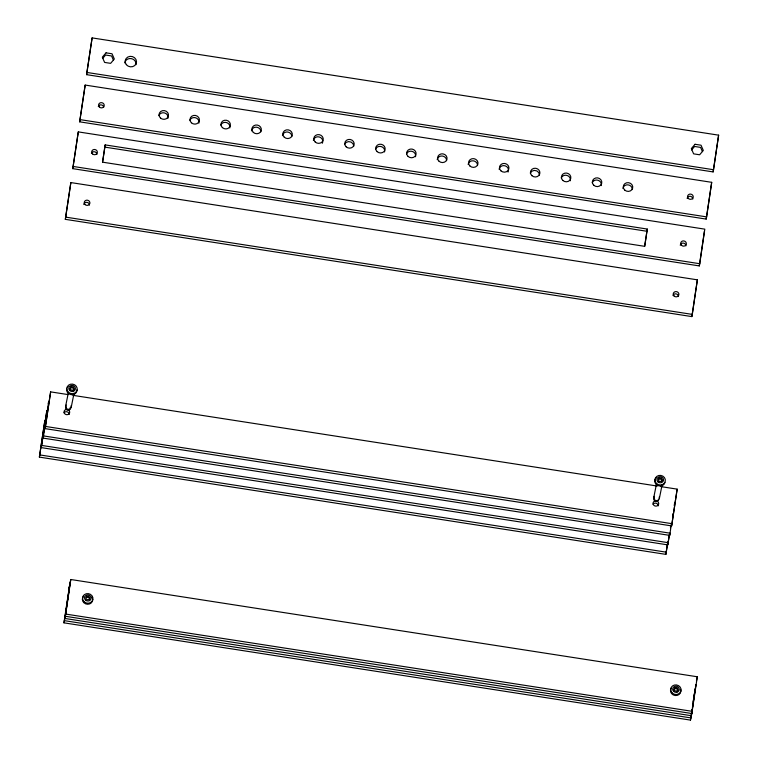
<?xml version="1.0" encoding="UTF-8"?>
<svg xmlns="http://www.w3.org/2000/svg" width="758" height="758" viewBox="0 0 758 758"><rect width="100%" height="100%" fill="white"/><g stroke="black" fill="none" stroke-linecap="round" stroke-linejoin="round"><path stroke-width="1.14" d="M65.33 219.337L70.854 182.574L697.369 279.835L692.3 314.399L691.855 316.598L65.33 219.337L70.854 182.574M72.777 168.655L78.292 131.892L704.817 229.153L699.738 263.718L699.302 265.916L72.777 168.655L78.292 131.892M79.656 121.83L85.171 85.067L711.696 182.327L706.617 216.892L706.181 219.09L79.656 121.83L85.171 85.067M86.583 74.654L92.106 37.9L718.622 135.161L713.553 169.726L713.107 171.914L86.583 74.654L92.106 37.9M39.378 457.112L44.893 420.358L39.378 457.112L665.894 554.373L667.864 541.818M41.292 447.618L46.806 410.864L41.292 447.618L667.807 544.879L669.437 534.627M43.206 438.124L43.642 435.935L670.167 533.196L669.721 535.385L43.206 438.124L48.72 401.37L48.275 403.559M660.796 486.598L677.159 489.137L671.635 525.9L45.12 428.63L50.634 391.877L68.173 394.605M45.12 428.63L50.634 391.877M102.52 162.07L105.163 144.901L647.275 229.058L644.736 246.341L102.624 162.184L105.163 144.901M63.947 622.839L65.719 614.075L692.234 711.336L690.472 720.1L63.947 622.839L69.471 586.086M69.907 583.897L64.837 618.462L691.353 715.723L695.929 684.607M70.352 581.699L65.273 616.263L691.798 713.524L697.313 676.771L70.797 579.51L69.025 588.274M65.719 614.075L70.797 579.51M644.632 246.227L647.275 229.058M691.855 316.598L697.369 279.835M699.302 265.916L704.381 231.351M706.181 219.09L711.696 182.327M713.107 171.914L718.622 135.161M665.894 554.373L667.59 542.851M667.807 544.879L669.333 534.513M670.451 527.71L670.792 525.408M669.721 535.385L671.417 523.863M672.706 515.914L673.047 513.611M674.232 505.548L674.563 503.246M671.635 525.9L677.159 489.137M690.472 720.1L691.997 709.734M693.182 701.662L693.523 699.359M694.025 695.901L694.366 693.598M694.707 691.296L695.039 688.994M692.101 709.848L690.917 717.911L64.392 620.65M692.433 707.536L693.617 699.473M693.958 697.17L695.143 689.107M695.484 686.805L695.825 684.493M65.614 406.25L68.324 392.815M71.243 407.131L73.952 393.696M653.747 497.551L656.456 484.116M659.375 498.432L662.075 484.997M696.431 681.158L697.313 676.771M69.812 389.621L70.702 387.906L72.777 387.821L73.962 389.441L73.071 391.156M673.682 690.462L674.573 688.747L676.648 688.662L677.832 690.282L676.941 691.997M102.624 58.489L105.58 55.031L111.587 55.959L113.425 60.166M691.628 149.923L694.593 146.465L700.591 147.403L702.429 151.6M658.835 479.208L660.91 479.122L662.094 480.743M86.44 597.446L88.525 597.351L89.7 598.981M87.028 72.465L713.553 169.726M80.102 119.631L706.617 216.892M104.727 147.099L646.83 231.256M73.223 166.457L699.738 263.718M65.775 217.139L692.3 314.399M72.844 395.325L657.29 486.058M45.556 426.441L672.081 523.702M41.728 445.429L668.253 542.69M39.814 454.923L666.339 552.184M64.023 412.778A2.852 2.615 11.4 0 1 69.253 414.418M656.693 501.019A2.852 2.615 11.4 0 1 657.944 505.359A2.852 2.615 11.4 0 1 653.216 504.383A2.852 2.615 11.4 0 1 656.087 500.896M67.689 409.585A2.852 2.615 11.4 0 1 68.94 413.925A2.852 2.615 11.4 0 1 64.212 412.949A2.852 2.615 11.4 0 1 67.083 409.462M653.026 504.212A2.852 2.615 11.4 0 1 658.257 505.851M658.513 499.257A2.274 2.094 11.4 0 1 655.67 501.464A2.274 2.094 11.4 0 1 654.467 498.11M659.185 497.077A2.852 2.615 11.4 0 1 656.172 500.583A2.852 2.615 11.4 0 1 654.306 496.319M665.012 482.448A5.221 4.804 11.4 0 1 657.48 485.366A5.221 4.804 11.4 0 1 656.153 477.786M70.229 407.416A2.274 2.094 11.4 0 1 67.822 410.23A2.274 2.094 11.4 0 1 66.334 406.809M71.053 405.776A2.852 2.615 11.4 0 1 68.049 409.282A2.852 2.615 11.4 0 1 66.183 405.018M70.731 387.433A2.852 2.615 11.4 0 1 71.451 387.281M77.013 389.906A5.221 4.804 11.4 0 1 71.29 394.672A5.221 4.804 11.4 0 1 66.742 388.646M67.225 387.48A5.221 4.804 11.4 0 1 68.021 386.485M124.767 62.905A5.694 5.24 11.4 0 1 131.153 58.593A5.694 5.24 11.4 0 1 136.014 64.657M282.44 135.625A4.747 4.368 11.4 0 1 287.509 132.006A4.747 4.368 11.4 0 1 291.858 136.611M313.386 140.429A4.747 4.368 11.4 0 1 319.459 137.018A4.747 4.368 11.4 0 1 322.321 143.234M468.141 164.458A4.747 4.368 11.4 0 1 473.21 160.829A4.747 4.368 11.4 0 1 477.559 165.443M437.195 159.654A4.747 4.368 11.4 0 1 442.265 156.025A4.747 4.368 11.4 0 1 446.614 160.639M375.532 149.127A4.747 4.368 11.4 0 1 381.369 146.626A4.747 4.368 11.4 0 1 384.571 151.96M499.096 169.261A4.747 4.368 11.4 0 1 505.169 165.841A4.747 4.368 11.4 0 1 508.021 172.057M530.287 173.156A4.747 4.368 11.4 0 1 539.469 175.051M592.197 182.763A4.747 4.368 11.4 0 1 598.024 180.262A4.747 4.368 11.4 0 1 601.227 185.596M158.877 115.5A4.747 4.368 11.4 0 1 164.704 112.989A4.747 4.368 11.4 0 1 167.916 118.324M98.284 106.471A2.852 2.615 11.4 0 1 103.742 107.039M622.896 188.486A4.747 4.368 11.4 0 1 627.965 184.857A4.747 4.368 11.4 0 1 632.314 189.462M687.146 198.454A2.852 2.615 11.4 0 1 690.187 196.284A2.852 2.615 11.4 0 1 692.793 199.051M189.832 120.304A4.747 4.368 11.4 0 1 195.659 117.793A4.747 4.368 11.4 0 1 198.871 123.137M220.777 125.108A4.747 4.368 11.4 0 1 226.614 122.597A4.747 4.368 11.4 0 1 229.816 127.941M251.485 130.821A4.747 4.368 11.4 0 1 256.555 127.202A4.747 4.368 11.4 0 1 260.904 131.807M344.587 144.323A4.747 4.368 11.4 0 1 353.759 146.228M406.487 153.94A4.747 4.368 11.4 0 1 412.314 151.429A4.747 4.368 11.4 0 1 415.526 156.764M561.242 177.959A4.747 4.368 11.4 0 1 567.069 175.458A4.747 4.368 11.4 0 1 570.281 180.792M91.405 153.296A2.852 2.615 11.4 0 1 96.91 154.433M680.267 245.279A2.852 2.615 11.4 0 1 683.309 243.11A2.852 2.615 11.4 0 1 685.914 245.876M83.816 204.527A2.852 2.615 11.4 0 1 86.857 202.348A2.852 2.615 11.4 0 1 89.472 205.115M672.971 295.412A2.852 2.615 11.4 0 1 678.476 296.558M92.76 599.445A5.221 4.804 11.4 0 1 85.711 603.889A5.221 4.804 11.4 0 1 83.759 596.025M91.974 597.029A5.221 4.804 11.4 0 1 92.533 598.195M680.665 689.496A5.221 4.804 11.4 0 1 675.16 695.512A5.221 4.804 11.4 0 1 671.095 688.321M70.92 386.817L70.03 388.522L71.214 390.152L73.289 390.057L74.18 388.342L73.005 386.722L70.92 386.817M86.668 596.347L85.768 598.062L86.952 599.692L89.027 599.597L89.927 597.882L88.743 596.262L86.668 596.347M659.053 478.118L658.162 479.833L659.346 481.453L661.421 481.358L662.312 479.643L661.128 478.023L659.053 478.118M674.8 687.658L673.9 689.363L675.084 690.993L677.159 690.898L678.05 689.183L676.875 687.563L674.8 687.658M106.025 52.842L102.321 57.163L104.613 62.421L110.621 63.35L114.325 59.029L112.023 53.771L106.025 52.842M695.029 144.276L691.324 148.596L693.627 153.855L699.625 154.784L703.329 150.463L701.036 145.204L695.029 144.276M656.58 483.576A5.221 4.804 11.4 0 0 665.221 481.425A5.221 4.804 11.4 0 0 658.645 475.522A5.221 4.804 11.4 0 0 656.58 483.576M657.972 481.899A3.326 3.06 11.4 0 0 663.458 480.534A3.326 3.06 11.4 0 0 659.28 476.773A3.326 3.06 11.4 0 0 657.972 481.899M68.457 392.274A5.221 4.804 11.4 0 0 77.089 390.124A5.221 4.804 11.4 0 0 70.513 384.221A5.221 4.804 11.4 0 0 68.457 392.274M69.84 390.597A3.326 3.06 11.4 0 0 75.336 389.233A3.326 3.06 11.4 0 0 71.148 385.471A3.326 3.06 11.4 0 0 69.84 390.597M126.311 64.638A5.694 5.24 11.4 0 0 136.07 63.776A5.694 5.24 11.4 0 0 130.111 56.357A5.694 5.24 11.4 0 0 126.311 64.638M562.843 180.47A4.747 4.368 11.4 0 0 570.717 178.604A4.747 4.368 11.4 0 0 564.814 173.165A4.747 4.368 11.4 0 0 562.843 180.47M624.744 190.078A4.747 4.368 11.4 0 0 632.627 188.211A4.747 4.368 11.4 0 0 626.714 182.773A4.747 4.368 11.4 0 0 624.744 190.078M469.988 166.049A4.747 4.368 11.4 0 0 477.872 164.183A4.747 4.368 11.4 0 0 471.959 158.744A4.747 4.368 11.4 0 0 469.988 166.049M688.435 198.539A2.852 2.615 11.4 0 0 693.153 197.421A2.852 2.615 11.4 0 0 689.609 194.152A2.852 2.615 11.4 0 0 688.435 198.539M99.421 107.096A2.852 2.615 11.4 0 0 104.149 105.978A2.852 2.615 11.4 0 0 100.606 102.718A2.852 2.615 11.4 0 0 99.421 107.096M160.478 118.002A4.747 4.368 11.4 0 0 168.361 116.135A4.747 4.368 11.4 0 0 162.458 110.696A4.747 4.368 11.4 0 0 160.478 118.002M191.433 122.805A4.747 4.368 11.4 0 0 199.307 120.939A4.747 4.368 11.4 0 0 193.404 115.5A4.747 4.368 11.4 0 0 191.433 122.805M222.388 127.609A4.747 4.368 11.4 0 0 230.261 125.743A4.747 4.368 11.4 0 0 224.359 120.314A4.747 4.368 11.4 0 0 222.388 127.609M253.333 132.413A4.747 4.368 11.4 0 0 261.207 130.556A4.747 4.368 11.4 0 0 255.304 125.117A4.747 4.368 11.4 0 0 253.333 132.413M284.288 137.226A4.747 4.368 11.4 0 0 292.162 135.36A4.747 4.368 11.4 0 0 286.259 129.921A4.747 4.368 11.4 0 0 284.288 137.226M315.233 142.03A4.747 4.368 11.4 0 0 323.116 140.164A4.747 4.368 11.4 0 0 317.204 134.725A4.747 4.368 11.4 0 0 315.233 142.03M346.188 146.834A4.747 4.368 11.4 0 0 354.062 144.968A4.747 4.368 11.4 0 0 348.159 139.529A4.747 4.368 11.4 0 0 346.188 146.834M377.143 151.638A4.747 4.368 11.4 0 0 385.017 149.771A4.747 4.368 11.4 0 0 379.114 144.333A4.747 4.368 11.4 0 0 377.143 151.638M408.088 156.442A4.747 4.368 11.4 0 0 415.962 154.575A4.747 4.368 11.4 0 0 410.059 149.137A4.747 4.368 11.4 0 0 408.088 156.442M439.043 161.246A4.747 4.368 11.4 0 0 446.917 159.379A4.747 4.368 11.4 0 0 441.014 153.94A4.747 4.368 11.4 0 0 439.043 161.246M500.943 170.853A4.747 4.368 11.4 0 0 508.817 168.987A4.747 4.368 11.4 0 0 502.914 163.557A4.747 4.368 11.4 0 0 500.943 170.853M531.898 175.657A4.747 4.368 11.4 0 0 539.772 173.8A4.747 4.368 11.4 0 0 533.869 168.361A4.747 4.368 11.4 0 0 531.898 175.657M593.798 185.274A4.747 4.368 11.4 0 0 601.672 183.408A4.747 4.368 11.4 0 0 595.769 177.969A4.747 4.368 11.4 0 0 593.798 185.274M681.556 245.365A2.852 2.615 11.4 0 0 686.274 244.247A2.852 2.615 11.4 0 0 682.731 240.978A2.852 2.615 11.4 0 0 681.556 245.365M92.542 153.921A2.852 2.615 11.4 0 0 97.27 152.803A2.852 2.615 11.4 0 0 93.727 149.544A2.852 2.615 11.4 0 0 92.542 153.921M674.108 296.046A2.852 2.615 11.4 0 0 678.836 294.928A2.852 2.615 11.4 0 0 675.293 291.659A2.852 2.615 11.4 0 0 674.108 296.046M85.104 204.603A2.852 2.615 11.4 0 0 89.823 203.485A2.852 2.615 11.4 0 0 86.289 200.226A2.852 2.615 11.4 0 0 85.104 204.603M84.195 601.814A5.221 4.804 11.4 0 0 92.827 599.663A5.221 4.804 11.4 0 0 86.26 593.751A5.221 4.804 11.4 0 0 84.195 601.814M85.578 600.137A3.326 3.06 11.4 0 0 91.074 598.773A3.326 3.06 11.4 0 0 86.895 595.011A3.326 3.06 11.4 0 0 85.578 600.137M672.327 693.115A5.221 4.804 11.4 0 0 680.959 690.964A5.221 4.804 11.4 0 0 674.383 685.052A5.221 4.804 11.4 0 0 672.327 693.115M673.71 691.438A3.326 3.06 11.4 0 0 679.206 690.074A3.326 3.06 11.4 0 0 675.018 686.312A3.326 3.06 11.4 0 0 673.71 691.438"/></g></svg>
